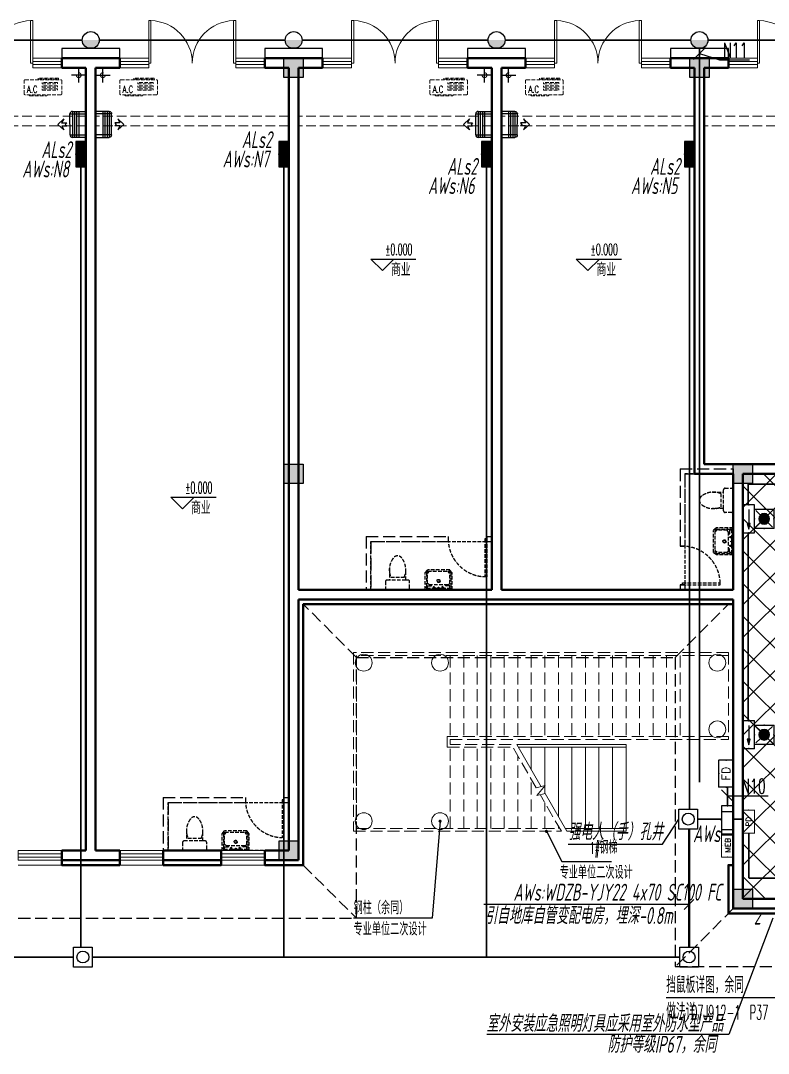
# Model space of a CAD drawing. Extents: x -24105 to 1725648, y 165513 to 982828.
# Drawn here: x 161625 to 177103, y 425255 to 446628 of the extents above; entities that cross this region are included whole.
import ezdxf
from ezdxf.enums import TextEntityAlignment as Align

# ---------------------------------------------------------------- set-up
doc = ezdxf.new("R2010")
doc.units = 0
doc.header["$LTSCALE"] = 1000
doc.header["$MEASUREMENT"] = 0
doc.linetypes.add('__DASH', pattern=[0.35, 0.25, -0.1])
doc.linetypes.add('DASH', pattern=[0.35, 0.25, -0.1])
for name, color, linetype in [('!!DIM-动力', 7, 'Continuous'), ('A-AC', 8, 'Continuous'), ('A-DI-S(箭头)', 8, 'Continuous'), ('DIM-照明', 3, 'Continuous'), ('DIM_ELEV', 8, 'Continuous'), ('DIM_LEAD', 8, 'Continuous'), ('EQUIP-照明', 3, 'Continuous'), ('EQUIP-电视', 3, 'Continuous'), ('EQUIP-箱柜', 3, 'Continuous'), ('PUB_TEXT', 8, 'Continuous'), ('S-COLU-HATCH', 8, 'Continuous'), ('S-COLU-LINE1', 8, 'Continuous'), ('WIRE-应急', 1, 'DASH'), ('WIRE-照明', 2, 'Continuous'), ('卫生间', 8, 'Continuous'), ('平面线脚', 8, 'Continuous'), ('机电标识类', 8, 'Continuous')]:
    doc.layers.add(name, color=color, linetype=linetype)
for name, color, linetype, lineweight in [('E_钢构雨棚', 8, 'Continuous', 18), ('EQUIP-消防', 3, 'Continuous', 18), ('WALL', 8, 'Continuous', 40), ('WINDOW', 8, 'Continuous', 15), ('平面-栏杆', 8, 'Continuous', 15), ('平面-看线', 8, 'Continuous', 15), ('平面-空调预留孔', 8, 'Continuous', 15), ('空调', 8, 'Continuous', 13), ('立面-普通轮廓', 8, 'Continuous', 18)]:
    doc.layers.add(name, color=color, linetype=linetype, lineweight=lineweight)
doc.layers.add('审核', color=1, linetype='Continuous', plot=False)
doc.styles.add('_TCH_DIM', font='SIMPLEX.shx', dxfattribs={"width": 0.7, "bigfont": 'GBCBIG.shx'})
doc.styles.add('_TCH_LABEL', font='simhei.ttf')
doc.styles.add('_TEL_DIM', font='SIMPLEX', dxfattribs={"width": 0.8, "height": 3.5, "bigfont": 'HZTXT'})
doc.styles.add('HZTXT', font='gbeitc.shx', dxfattribs={"width": 0.8, "height": 400, "bigfont": 'hztxt.shx'})
doc.styles.get("Standard").update_dxf_attribs({"font": 'gbenor.shx', "bigfont": 'gbcbig.shx'})

# ---------------------------------------------------------------- blocks, each defined once
blk = doc.blocks.new('QER5Y5WE3')
for p, q in [((-194, 188), (-1, 388)), ((72, 389), (-156, 153)), ((292, -73), (-90, 296)), ((321, -43), (-61, 326)), ((360, -17), (-29, 359)), ((389, 14), (0, 389)), ((72, 389), (387, 86)), ((236, 408), (404, 419)), ((326, 383), (236, 408)), ((326, 383), (253, 308)), ((297, 307), (253, 308)), ((299, 264), (297, 307)), ((372, 340), (299, 264)), ((399, 251), (372, 340)), ((399, 251), (404, 419)), ((194, -188), (-194, 188)), ((387, 86), (159, -151)), ((388, 13), (194, -188))]:
    blk.add_line(p, q)
for centre, start, end in [((36, 352), 46.0154, 136.0154), ((351, 49), 316.0154, 46.0154)]:
    blk.add_arc(centre, 51.3, start, end)
blk = doc.blocks.new('GSDFD')
at = {"layer": '机电标识类', "color": 250, "linetype": 'DASH', "ltscale": 400}
for p, q in [((14683726, 6458089), (14684026, 6458089)), ((14683876, 6457939), (14683876, 6458239))]:
    blk.add_line(p, q, dxfattribs=at)
at = {"layer": '空调', "color": 1, "linetype": 'DASH'}
blk.add_circle((14683876, 6458089), 50, dxfattribs=at)
blk = doc.blocks.new('gsergvr')
at = {"layer": '平面-空调预留孔', "linetype": 'DASH', "ltscale": 0.3}
for p, q in [((34075, 17176), (34075, 17166)), ((34085, 17156), (34438, 17156)), ((34448, 17166), (34448, 17176))]:
    blk.add_line(p, q, dxfattribs=at)
blk.add_lwpolyline([(34729, 17176), (33989, 17176, -0.414214), (33969, 17196), (33969, 17466, -0.414214), (33989, 17486), (34729, 17486, -0.414214), (34749, 17466), (34749, 17196, -0.414214)], format="xyb", close=True, dxfattribs=at)
for points in [[(34679, 17515), (34260, 17515), (34260, 17500), (34679, 17500)], [(34658, 17428), (34343, 17428), (34343, 17399), (34658, 17399)], [(34658, 17362), (34343, 17362), (34343, 17333), (34658, 17333)], [(34658, 17296), (34343, 17296), (34343, 17267), (34658, 17267)]]:
    blk.add_lwpolyline(points, close=True, dxfattribs=at)
for centre, start, end in [((34085, 17166), 180, 270), ((34438, 17166), 270, 0)]:
    blk.add_arc(centre, 10, start, end, dxfattribs=at)
at = {"layer": '平面-空调预留孔', "linetype": 'DASH', "ltscale": 0.3, "style": '_TCH_DIM', "width": 0.705882}
blk.add_text('A.C', height=146.9, dxfattribs=at).set_placement((34028, 17216))
blk = doc.blocks.new('1241241')
at = {"layer": '审核', "color": 251, "linetype": '__DASH'}
for p, q in [((1100, 2600), (0, 2600)), ((0, 2500), (0, 2600)), ((1100, 2600), (1100, 900)), ((1000, 2500), (0, 2500)), ((1000, 2500), (1000, 900)), ((1100, 900), (1000, 900)), ((1000, 100), (1000, 100)), ((1100, 100), (1000, 100)), ((1100, 100), (1000, 100)), ((1000, 100), (1000, 0)), ((1100, 100), (1000, 100)), ((1100, 0), (1000, 0)), ((1100, 100), (1100, 100)), ((1100, 100), (1100, 0))]:
    blk.add_line(p, q, dxfattribs=at)
at = {"layer": '审核', "color": 251, "linetype": '__DASH', "ltscale": 0.3}
for p, q in [((0, 2170), (0, 1730)), ((170, 2200), (30, 2200)), ((200, 2119), (200, 2170)), ((200, 1780), (200, 2119)), ((430, 2119), (200, 2119)), ((260, 2089), (260, 1810)), ((200, 1730), (200, 1780)), ((200, 1780), (430, 1780)), ((30, 1700), (170, 1700)), ((0, 1379), (350, 1379)), ((0, 819), (0, 1379)), ((349, 1351), (26, 1351)), ((26, 848), (26, 1351)), ((26, 1331), (79, 1331)), ((51, 1379), (51, 1352)), ((79, 1331), (79, 1253)), ((100, 909), (100, 1289)), ((101, 1291), (127, 1331)), ((123, 1380), (123, 1352)), ((127, 1331), (335, 1331)), ((335, 1331), (381, 1290)), ((381, 1321), (349, 1351)), ((350, 1379), (410, 1329)), ((381, 1321), (381, 878)), ((410, 869), (410, 1329)), ((26, 1010), (26, 1190)), ((26, 1100), (26, 1010)), ((84, 1248), (100, 1248)), ((26, 868), (79, 868)), ((79, 868), (79, 945)), ((84, 950), (100, 950)), ((100, 909), (127, 868)), ((127, 868), (335, 868)), ((335, 868), (381, 909)), ((381, 878), (349, 848)), ((350, 819), (410, 869)), ((1100, 900), (1000, 900)), ((0, 819), (350, 819)), ((349, 848), (26, 848)), ((51, 822), (51, 848)), ((123, 820), (123, 848)), ((270, 100), (270, 140)), ((1050, 140), (270, 140)), ((1050, 100), (270, 100)), ((1100, 100), (1000, 100)), ((1050, 100), (1050, 140))]:
    blk.add_line(p, q, dxfattribs=at)
blk.add_lwpolyline([(1000, 0), (0, 0), (0, 2500), (1000, 2500)], close=True, dxfattribs=at)
for centre, radius in [((44, 1100), 8), ((54, 1190), 15), ((182, 1100), 33.1), ((182, 1100), 24.9), ((56, 1010), 15)]:
    blk.add_circle(centre, radius, dxfattribs=at)
for centre, radius, start, end in [((30, 2170), 30, 90, 180), ((170, 2170), 30, 0, 90), ((413, 1722), 398, 53.3619, 112.5495), ((590, 1950), 110, 303.4509, 56.5491), ((30, 1730), 30, 180, 270), ((170, 1730), 30, 270, 0), ((413, 2177), 398, 247.4505, 306.6381), ((105, 1289), 5, 147.2444, 180), ((84, 1253), 5, 180, 270), ((84, 945), 5, 90, 180), ((1050, 120), 780, 90, 178.5307)]:
    blk.add_arc(centre, radius, start, end, dxfattribs=at)
blk = doc.blocks.new('12141')
at = {"layer": '审核', "color": 251, "linetype": '__DASH'}
for p, q in [((-1100, 2500), (0, 2500)), ((-1100, 2500), (-1100, 900)), ((-1000, 2400), (0, 2400)), ((-1000, 2400), (-1000, 900)), ((0, 2500), (0, 2400)), ((-1000, 900), (-1100, 900)), ((-1100, 100), (-1100, 100)), ((-1000, 100), (-1100, 100)), ((-1000, 100), (-1100, 100)), ((-1100, 100), (-1100, 0)), ((-1000, 100), (-1100, 100)), ((-1000, 0), (-1100, 0)), ((-1000, 100), (-1000, 100)), ((-1000, 100), (-1000, 0))]:
    blk.add_line(p, q, dxfattribs=at)
at = {"layer": '审核', "color": 251, "linetype": '__DASH', "ltscale": 0.3}
for p, q in [((-430, 2019), (-200, 2019)), ((-260, 1989), (-260, 1710)), ((-200, 2019), (-200, 2070)), ((-200, 1680), (-200, 2019)), ((-170, 2100), (-30, 2100)), ((0, 2070), (0, 1630)), ((-200, 1680), (-430, 1680)), ((-200, 1630), (-200, 1680)), ((-30, 1600), (-170, 1600)), ((-350, 1279), (-410, 1229)), ((-410, 769), (-410, 1229)), ((-381, 1221), (-349, 1251)), ((-335, 1231), (-381, 1190)), ((-381, 1221), (-381, 778)), ((0, 1279), (-350, 1279)), ((-349, 1251), (-26, 1251)), ((-127, 1231), (-335, 1231)), ((-101, 1191), (-127, 1231)), ((-123, 1280), (-123, 1252)), ((-100, 809), (-100, 1189)), ((-84, 1148), (-100, 1148)), ((-26, 1231), (-79, 1231)), ((-79, 1231), (-79, 1153)), ((-51, 1279), (-51, 1252)), ((-26, 748), (-26, 1251)), ((-26, 910), (-26, 1090)), ((0, 719), (0, 1279)), ((-1100, 900), (-1000, 900)), ((-26, 1000), (-26, 910)), ((-350, 719), (-410, 769)), ((-335, 768), (-381, 809)), ((-381, 778), (-349, 748)), ((0, 719), (-350, 719)), ((-349, 748), (-26, 748)), ((-127, 768), (-335, 768)), ((-100, 809), (-127, 768)), ((-123, 720), (-123, 748)), ((-84, 850), (-100, 850)), ((-79, 768), (-79, 845)), ((-26, 768), (-79, 768)), ((-51, 722), (-51, 748)), ((-1100, 100), (-1000, 100)), ((-1050, 100), (-1050, 140)), ((-1050, 140), (-270, 140)), ((-1050, 100), (-270, 100)), ((-270, 100), (-270, 140))]:
    blk.add_line(p, q, dxfattribs=at)
blk.add_lwpolyline([(-1000, 0), (0, 0), (0, 2400), (-1000, 2400)], close=True, dxfattribs=at)
for centre, radius in [((-54, 1090), 15), ((-182, 1000), 33.1), ((-182, 1000), 24.9), ((-56, 910), 15), ((-44, 1000), 8)]:
    blk.add_circle(centre, radius, dxfattribs=at)
for centre, radius, start, end in [((-590, 1850), 110, 123.4509, 236.5491), ((-413, 1622), 398, 67.4505, 126.6381), ((-170, 2070), 30, 90, 180), ((-30, 2070), 30, 0, 90), ((-413, 2077), 398, 233.3619, 292.5495), ((-170, 1630), 30, 180, 270), ((-30, 1630), 30, 270, 0), ((-105, 1189), 5, 0, 32.7556), ((-84, 1153), 5, 270, 0), ((-1050, 120), 780, 1.4693, 90), ((-84, 845), 5, 0, 90)]:
    blk.add_arc(centre, radius, start, end, dxfattribs=at)
blk = doc.blocks.new('12431231')
at = {"layer": 'S-COLU-HATCH'}
h = blk.add_hatch(color=256, dxfattribs=at)
h.dxf.hatch_style = 1
h.paths.add_polyline_path([(-25500, 17600), (-25100, 17600), (-25100, 17200), (-25500, 17200)])
h = blk.add_hatch(color=256, dxfattribs=at)
h.dxf.hatch_style = 1
h.paths.add_polyline_path([(-17100, 17600), (-16700, 17600), (-16700, 17200), (-17100, 17200)])
h = blk.add_hatch(color=256, dxfattribs=at)
h.dxf.hatch_style = 1
h.paths.add_polyline_path([(-25500, 9200), (-25100, 9200), (-25100, 8800), (-25500, 8800)])
h = blk.add_hatch(color=256, dxfattribs=at)
h.dxf.hatch_style = 1
h.paths.add_polyline_path([(-16200, 9200), (-15800, 9200), (-15800, 8800), (-16200, 8800)])
h = blk.add_hatch(color=256, dxfattribs=at)
h.dxf.hatch_style = 1
h.paths.add_polyline_path([(-25600, 1400), (-25200, 1400), (-25200, 1000), (-25600, 1000)])
h = blk.add_hatch(color=256, dxfattribs=at)
h.dxf.hatch_style = 1
h.paths.add_polyline_path([(-16200, 400), (-15800, 400), (-15800, 0), (-16200, 0)])
at = {"layer": 'S-COLU-LINE1'}
for points in [[(-25500, 17600), (-25100, 17600), (-25100, 17200), (-25500, 17200)], [(-17100, 17600), (-16700, 17600), (-16700, 17200), (-17100, 17200)], [(-25500, 9200), (-25100, 9200), (-25100, 8800), (-25500, 8800)], [(-16200, 9200), (-15800, 9200), (-15800, 8800), (-16200, 8800)], [(-25600, 1400), (-25200, 1400), (-25200, 1000), (-25600, 1000)], [(-16200, 400), (-15800, 400), (-15800, 0), (-16200, 0)]]:
    blk.add_lwpolyline(points, close=True, dxfattribs=at)
blk = doc.blocks.new('$DorLib2D$00000002')
for p, q in [((-0.5, 0), (-0.5, 0.4875)), ((-0.475, 0.4875), (-0.5, 0.4875)), ((-0.475, 0), (-0.475, 0.4875)), ((0.475, 0), (0.475, 0.4875)), ((0.475, 0.4875), (0.5, 0.4875)), ((0.5, 0), (0.5, 0.4875)), ((-0.5, 0), (-0.475, 0)), ((0.5, 0), (0.475, 0))]:
    blk.add_line(p, q)
at = {"lineweight": 13}
for centre, start, end in [((-0.4875, 0), 0, 88.53072), ((0.4875, 0), 91.46928, 180)]:
    blk.add_arc(centre, 0.4875, start, end, dxfattribs=at)
blk = doc.blocks.new('$WINLIB2D$00000001')
at = {"color": 0}
for points in [[(-0.5, 0.5), (-0.5, -0.5)], [(-0.5, 0.5), (0.5, 0.5)], [(0.5, -0.5), (0.5, 0.5)], [(0.5, 0.167), (-0.5, 0.167)], [(0.5, -0.167), (-0.5, -0.167)], [(-0.5, -0.5), (0.5, -0.5)]]:
    blk.add_lwpolyline(points, dxfattribs=at)
blk = doc.blocks.new('ASDASFDAHHH')
at = {"layer": '立面-普通轮廓'}
h = blk.add_hatch(dxfattribs=at)
h.set_pattern_fill('ANSI37', color=8, scale=300)
h.set_pattern_definition([(45, (0, 0), (-336.7596, 336.7596), []), (135, (0, 0), (-336.7596, -336.7596), [])])
h.paths.add_polyline_path([(1523007.9, 1146456.1), (1538807.9, 1146456.1), (1538807.9, 1137656.1), (1523007.9, 1137656.1)])
at = {"layer": 'A-DI-S(箭头)', "color": 8}
blk.add_lwpolyline([(1520587.9, 1139956.1, 0, 0, 0), (1519147.9, 1139956.1, 64, 0, 0), (1518907.9, 1139956.1, 0, 0, 0)], format="xyseb", dxfattribs=at)
at = {"layer": 'DIM_ELEV', "color": 8}
for p, q in [((1515544.9, 1150659.4), (1515304.9, 1150899.4)), ((1515304.9, 1150899.4), (1516240.2, 1150899.4)), ((1515544.9, 1150659.4), (1515784.9, 1150899.4)), ((1519798.7, 1150659.4), (1519558.7, 1150899.4)), ((1519558.7, 1150899.4), (1520494, 1150899.4)), ((1519798.7, 1150659.4), (1520038.7, 1150899.4)), ((1511405.2, 1145730.6), (1511165.2, 1145970.6)), ((1511165.2, 1145970.6), (1512100.5, 1145970.6)), ((1511405.2, 1145730.6), (1511645.2, 1145970.6))]:
    blk.add_line(p, q, dxfattribs=at)
at = {"layer": 'DIM_LEAD', "color": 8}
for p, q in [((1516737.9, 1139266.1), (1516575, 1137260.9)), ((1518940.4, 1139056.1), (1519258.7, 1138433.3)), ((1519258.7, 1138433.3), (1520290.8, 1138433.3)), ((1516575, 1137260.9), (1514948.6, 1137260.9)), ((1524277, 1135609.3), (1521421.6, 1135609.3))]:
    blk.add_line(p, q, dxfattribs=at)
at = {"layer": 'DIM_LEAD', "color": 8, "const_width": 32}
for points in [[(1516739.2, 1139282.1, 1), (1516736.7, 1139250.2, 1)], [(1518933.1, 1139070.4, 1), (1518947.7, 1139041.9, 1)]]:
    blk.add_lwpolyline(points, format="xyb", close=True, dxfattribs=at)
at = {"layer": 'E_钢构雨棚', "color": 8}
for centre in [(1515157.9, 1142546.1), (1516737.9, 1142546.1), (1522477.9, 1142546.1), (1522477.9, 1141166.1), (1515157.9, 1139266.1), (1516737.9, 1139266.1)]:
    blk.add_circle(centre, 175, dxfattribs=at)
at = {"layer": 'WALL', "color": 8}
for p, q in [((1509507.9, 1155056.1), (1508907.9, 1155056.1)), ((1508907.9, 1155056.1), (1508907.9, 1154856.1)), ((1510107.9, 1155056.1), (1509507.9, 1155056.1)), ((1510107.9, 1154856.1), (1510107.9, 1155056.1)), ((1513707.9, 1155056.1), (1513107.9, 1155056.1)), ((1513107.9, 1155056.1), (1513107.9, 1154856.1)), ((1514307.9, 1155056.1), (1513707.9, 1155056.1)), ((1514307.9, 1154856.1), (1514307.9, 1155056.1)), ((1517907.9, 1155056.1), (1517307.9, 1155056.1)), ((1517307.9, 1155056.1), (1517307.9, 1154856.1)), ((1518507.9, 1155056.1), (1517907.9, 1155056.1)), ((1518507.9, 1154856.1), (1518507.9, 1155056.1)), ((1522107.9, 1155056.1), (1521507.9, 1155056.1)), ((1521507.9, 1155056.1), (1521507.9, 1154856.1)), ((1522707.9, 1155056.1), (1522107.9, 1155056.1)), ((1522707.9, 1154856.1), (1522707.9, 1155056.1)), ((1508907.9, 1154856.1), (1509407.9, 1154856.1)), ((1509407.9, 1138656.1), (1509407.9, 1154856.1)), ((1509607.9, 1138656.1), (1509607.9, 1154856.1)), ((1509607.9, 1154856.1), (1510107.9, 1154856.1)), ((1513107.9, 1154856.1), (1513607.9, 1154856.1)), ((1513607.9, 1143956.1), (1513607.9, 1154856.1)), ((1513807.9, 1154856.1), (1514307.9, 1154856.1)), ((1513807.9, 1144056.1), (1513807.9, 1154856.1)), ((1517307.9, 1154856.1), (1517807.9, 1154856.1)), ((1517807.9, 1144056.1), (1517807.9, 1154856.1)), ((1518007.9, 1154856.1), (1518507.9, 1154856.1)), ((1518007.9, 1144056.1), (1518007.9, 1154856.1)), ((1521507.9, 1154856.1), (1522007.9, 1154856.1)), ((1522007.9, 1146456.1), (1522007.9, 1154856.1)), ((1522207.9, 1154856.1), (1522707.9, 1154856.1)), ((1522207.9, 1146656.1), (1522207.9, 1154856.1)), ((1522207.9, 1146656.1), (1522907.9, 1146656.1)), ((1522907.9, 1146656.1), (1526207.9, 1146656.1)), ((1522007.9, 1146456.1), (1522807.9, 1146456.1)), ((1522807.9, 1144056.1), (1522807.9, 1146456.1)), ((1523007.9, 1146456.1), (1526307.9, 1146456.1)), ((1523007.9, 1143956.1), (1523007.9, 1146456.1)), ((1513607.9, 1138656.1), (1513607.9, 1143956.1)), ((1513807.9, 1144056.1), (1517807.9, 1144056.1)), ((1513807.9, 1138456.1), (1513807.9, 1143856.1)), ((1513807.9, 1143856.1), (1517907.9, 1143856.1)), ((1517907.9, 1143856.1), (1522807.9, 1143856.1)), ((1518007.9, 1144056.1), (1522807.9, 1144056.1)), ((1522807.9, 1137456.1), (1522807.9, 1143856.1)), ((1523007.9, 1137656.1), (1523007.9, 1143956.1)), ((1509407.9, 1138656.1), (1508907.9, 1138656.1)), ((1508907.9, 1138656.1), (1508907.9, 1138456.1)), ((1510107.9, 1138656.1), (1509607.9, 1138656.1)), ((1510107.9, 1138456.1), (1510107.9, 1138656.1)), ((1512207.9, 1138656.1), (1511007.9, 1138656.1)), ((1511007.9, 1138656.1), (1511007.9, 1138456.1)), ((1512207.9, 1138456.1), (1512207.9, 1138656.1)), ((1513607.9, 1138656.1), (1513107.9, 1138656.1)), ((1513107.9, 1138656.1), (1513107.9, 1138456.1)), ((1508907.9, 1138456.1), (1509507.9, 1138456.1)), ((1509507.9, 1138456.1), (1510107.9, 1138456.1)), ((1511007.9, 1138456.1), (1512207.9, 1138456.1)), ((1513107.9, 1138456.1), (1513807.9, 1138456.1)), ((1524207.9, 1137656.1), (1523007.9, 1137656.1)), ((1522807.9, 1137456.1), (1524207.9, 1137456.1))]:
    blk.add_line(p, q, dxfattribs=at)
for points in [[(1522807.9, 1143856.1), (1522807.9, 1143756.1), (1513907.9, 1143756.1), (1513907.9, 1138356.1), (1513107.9, 1138356.1), (1513107.9, 1138456.1)], [(1508907.9, 1138456.1), (1508907.9, 1138356.1), (1510107.9, 1138356.1), (1510107.9, 1138456.1)], [(1511007.9, 1138456.1), (1511007.9, 1138356.1), (1512207.9, 1138356.1), (1512207.9, 1138456.1)], [(1523707.9, 1137456.1), (1523707.9, 1137356.1), (1522707.9, 1137356.1), (1522707.9, 1138356.1), (1522807.9, 1138356.1)]]:
    blk.add_lwpolyline(points, dxfattribs=at)
at = {"layer": '卫生间', "color": 8, "linetype": 'DASH'}
for points in [[(1484007.9, 1152756.1), (1482807.9, 1152756.1), (1482807.9, 1137256.1), (1515007.9, 1137256.1), (1515007.9, 1142656.1), (1521607.9, 1142656.1), (1521607.9, 1136256.1), (1523707.9, 1136256.1)], [(1515007.9, 1142656.1), (1513907.9, 1143756.1)], [(1521607.9, 1142656.1), (1522707.9, 1143756.1)], [(1513907.9, 1138356.1), (1515007.9, 1137256.1)], [(1522807.9, 1137456.1), (1521607.9, 1136256.1)]]:
    blk.add_lwpolyline(points, dxfattribs=at)
at = {"layer": '平面-栏杆', "color": 8, "linetype": '__DASH'}
for p, q in [((1516947.9, 1142696.1), (1516947.9, 1141016.1)), ((1517227.9, 1142696.1), (1517227.9, 1141016.1)), ((1517507.9, 1142696.1), (1517507.9, 1141016.1)), ((1517787.9, 1142696.1), (1517787.9, 1141016.1)), ((1518067.9, 1142696.1), (1518067.9, 1141016.1)), ((1518347.9, 1142696.1), (1518347.9, 1141016.1)), ((1518627.9, 1142696.1), (1518627.9, 1141016.1)), ((1518907.9, 1142696.1), (1518907.9, 1141016.1)), ((1519187.9, 1142696.1), (1519187.9, 1141016.1)), ((1519467.9, 1142696.1), (1519467.9, 1141016.1)), ((1519747.9, 1142696.1), (1519747.9, 1141016.1)), ((1520027.9, 1142696.1), (1520027.9, 1141016.1)), ((1520307.9, 1142696.1), (1520307.9, 1141016.1)), ((1520587.9, 1142696.1), (1520587.9, 1141016.1)), ((1520867.9, 1142696.1), (1520867.9, 1141016.1)), ((1521147.9, 1142696.1), (1521147.9, 1141016.1)), ((1521427.9, 1142696.1), (1521427.9, 1141016.1)), ((1521707.9, 1142696.1), (1521707.9, 1141016.1)), ((1516947.9, 1139116.1), (1516947.9, 1140796.1)), ((1517227.9, 1139116.1), (1517227.9, 1140796.1)), ((1517507.9, 1139116.1), (1517507.9, 1140796.1)), ((1517787.9, 1139116.1), (1517787.9, 1140796.1)), ((1518067.9, 1139116.1), (1518067.9, 1140796.1)), ((1518731.2, 1139953.3), (1518209.9, 1140856.1)), ((1518347.9, 1139116.1), (1518347.9, 1140617.1)), ((1518627.9, 1139116.1), (1518627.9, 1140132.1)), ((1519249.2, 1139056.1), (1518811.1, 1139814.9)), ((1518907.9, 1139116.1), (1518907.9, 1139647.1)), ((1519187.9, 1139116.1), (1519187.9, 1139162.2))]:
    blk.add_line(p, q, dxfattribs=at)
at = {"layer": '平面-栏杆', "color": 8}
for p, q in [((1518831.2, 1139980.1), (1518325.4, 1140856.1)), ((1518627.9, 1140332.1), (1518627.9, 1140796.1)), ((1518907.9, 1139840.9), (1518907.9, 1140796.1)), ((1519187.9, 1139362.2), (1519187.9, 1140796.1)), ((1519467.9, 1139116.1), (1519467.9, 1140796.1)), ((1519747.9, 1139116.1), (1519747.9, 1140796.1)), ((1520027.9, 1139116.1), (1520027.9, 1140796.1)), ((1520307.9, 1139116.1), (1520307.9, 1140796.1)), ((1520587.9, 1139056.1), (1520587.9, 1140856.1)), ((1518911.6, 1140001.6), (1518731.2, 1139953.3)), ((1518738.7, 1139795.6), (1518911.6, 1140001.6)), ((1518911.1, 1139841.7), (1518738.7, 1139795.6)), ((1519364.6, 1139056.1), (1518911.1, 1139841.7))]:
    blk.add_line(p, q, dxfattribs=at)
at = {"layer": '平面-栏杆', "color": 8, "linetype": '__DASH'}
for points in [[(1522707.9, 1142756.1), (1514947.9, 1142756.1), (1514947.9, 1139056.1), (1519249.2, 1139056.1)], [(1522707.9, 1142696.1), (1515007.9, 1142696.1), (1515007.9, 1139116.1), (1519214.5, 1139116.1)], [(1522707.9, 1142756.1), (1522707.9, 1140956.1)], [(1518209.9, 1140856.1), (1516947.9, 1140856.1), (1516947.9, 1140956.1), (1522707.9, 1140956.1), (1522707.9, 1141016.1), (1516887.9, 1141016.1), (1516887.9, 1140856.1), (1516887.9, 1140796.1), (1518244.6, 1140796.1)]]:
    blk.add_lwpolyline(points, dxfattribs=at)
at = {"layer": '平面-栏杆', "color": 8}
for points in [[(1520587.9, 1140856.1), (1518325.4, 1140856.1)], [(1518360, 1140796.1), (1520587.9, 1140796.1)], [(1519330, 1139116.1), (1520587.9, 1139116.1)], [(1519364.6, 1139056.1), (1520587.9, 1139056.1)]]:
    blk.add_lwpolyline(points, dxfattribs=at)
at = {"layer": '平面-看线', "color": 8, "linetype": 'DASH', "ltscale": 0.8}
for points in [[(1509407.9, 1153856.6), (1505207.9, 1153856.6)], [(1513607.9, 1153856.6), (1509607.9, 1153856.6)], [(1517807.9, 1153856.6), (1513807.9, 1153856.6)], [(1522007.9, 1153856.6), (1518007.9, 1153856.6)], [(1526207.9, 1153856.6), (1522207.9, 1153856.6)], [(1509407.9, 1153656.6), (1505207.9, 1153656.6)], [(1513607.9, 1153656.6), (1509607.9, 1153656.6)], [(1517807.9, 1153656.6), (1513807.9, 1153656.6)], [(1522007.9, 1153656.6), (1518007.9, 1153656.6)], [(1526207.9, 1153656.6), (1522207.9, 1153656.6)]]:
    blk.add_lwpolyline(points, dxfattribs=at)
at = {"layer": '平面-看线', "color": 8}
for points in [[(1508007.9, 1138356.1), (1508907.9, 1138356.1)], [(1510107.9, 1138356.1), (1511007.9, 1138356.1)], [(1512207.9, 1138356.1), (1513107.9, 1138356.1)]]:
    blk.add_lwpolyline(points, dxfattribs=at)
at = {"layer": '平面线脚', "color": 8}
for points in [[(1510107.9, 1155056.1), (1510107.9, 1155256.1), (1508907.9, 1155256.1), (1508907.9, 1155056.1)], [(1514307.9, 1155056.1), (1514307.9, 1155256.1), (1513107.9, 1155256.1), (1513107.9, 1155056.1)], [(1518507.9, 1155056.1), (1518507.9, 1155256.1), (1517307.9, 1155256.1), (1517307.9, 1155056.1)], [(1522707.9, 1155056.1), (1522707.9, 1155256.1), (1521507.9, 1155256.1), (1521507.9, 1155056.1)]]:
    blk.add_lwpolyline(points, dxfattribs=at)
at = {"color": 8, "xscale": -1}
for p in [(16193134.6, -5303383.8), (16201534.6, -5303383.8)]:
    blk.add_blockref('GSDFD', p, dxfattribs=at)
at = {"color": 8}
for name, p in [('GSDFD', (-13174118.7, -5303383.8)), ('GSDFD', (-13165718.7, -5303383.8)), ('12141', (1522807.9, 1144056.1))]:
    blk.add_blockref(name, p, dxfattribs=at)
at = {"color": 8, "rotation": 90}
for p in [(1517807.9, 1144056.1), (1513607.9, 1138656.1)]:
    blk.add_blockref('1241241', p, dxfattribs=at)
at = {"layer": 'A-AC', "color": 8, "linetype": 'ByBlock', "rotation": 133.9846063388433}
for p in [(1509407.9, 1153686.1), (1517807.9, 1153686.1)]:
    blk.add_blockref('QER5Y5WE3', p, dxfattribs=at)
at = {"layer": 'A-AC', "color": 8, "linetype": 'ByBlock', "xscale": -1, "rotation": 226.0153936611567}
for p in [(1509607.9, 1153686.1), (1518007.9, 1153686.1)]:
    blk.add_blockref('QER5Y5WE3', p, dxfattribs=at)
at = {"layer": 'S-COLU-LINE1', "color": 8}
blk.add_blockref('12431231', (1539007.9, 1137456.1), dxfattribs=at)
at = {"layer": 'WINDOW', "color": 8}
for name, p, xscale, yscale, zscale in [('$DorLib2D$00000002', (1507407.9, 1154956.1), 1800, 1800, 1800), ('$DorLib2D$00000002', (1515807.9, 1154956.1), 1800, 1800, 1800), ('$DorLib2D$00000002', (1520007.9, 1154956.1), 1800, 1800, 1800), ('$WINLIB2D$00000001', (1508607.9, 1154956.1), 600, -200, 600), ('$WINLIB2D$00000001', (1514607.9, 1154956.1), 600, -200, 600), ('$WINLIB2D$00000001', (1517007.9, 1154956.1), 600, -200, 600), ('$WINLIB2D$00000001', (1518807.9, 1154956.1), 600, -200, 600), ('$WINLIB2D$00000001', (1521207.9, 1154956.1), 600, -200, 600), ('$WINLIB2D$00000001', (1508457.9, 1138556.1), 900, 200, 900), ('$WINLIB2D$00000001', (1510557.9, 1138556.1), 900, 200, 900), ('$WINLIB2D$00000001', (1512657.9, 1138556.1), 900, 200, 900)]:
    blk.add_blockref(name, p, dxfattribs=dict(at, xscale=xscale, yscale=yscale, zscale=zscale))
for name, p, xscale, yscale, zscale, rotation in [('$DorLib2D$00000002', (1511607.9, 1154956.1), 1800, 1800, 1800, 3.176241243494985e-12), ('$DorLib2D$00000002', (1524207.9, 1154956.1), 1800, 1800, 1800, 3.176241243486709e-12), ('$WINLIB2D$00000001', (1510407.9, 1154956.1), 600, -200, 600, 3.176241243494985e-12), ('$WINLIB2D$00000001', (1512807.9, 1154956.1), 600, -200, 600, 3.176241243494985e-12), ('$WINLIB2D$00000001', (1523007.9, 1154956.1), 600, -200, 600, 3.176241243486709e-12)]:
    blk.add_blockref(name, p, dxfattribs=dict(at, xscale=xscale, yscale=yscale, zscale=zscale, rotation=rotation))
at = {"layer": '平面-空调预留孔', "color": 8}
for p in [(1474159.4, 1137124.9), (1476139.4, 1137124.9), (1482559.4, 1137124.9), (1484539.4, 1137124.9)]:
    blk.add_blockref('gsergvr', p, dxfattribs=at)
at = {"layer": 'PUB_TEXT', "color": 8, "style": '_TCH_DIM'}
for s, height, width, p in [('%%P0.000', 238, 0.494118, (1515600.2, 1150979.5)), ('%%P0.000', 238, 0.494118, (1519854, 1150979.5)), ('%%P0.000', 238, 0.494118, (1511460.5, 1146050.6)), ('1#', 238, 0.494118, (1519840.4, 1138592.7)), ('钢梯', 270.07, 0.7, (1520036.4, 1138592.7)), ('专业单位二次设计', 270.07, 0.7, (1519214.9, 1138073.2)), ('钢柱（余同）', 270.07, 0.7, (1514948.6, 1137341)), ('专业单位二次设计', 270.07, 0.7, (1514948.6, 1136900.9)), ('挡鼠板详图，余同', 337.59, 0.7, (1521421.6, 1135709.4)), ('做法详', 337.59, 0.7, (1521421.6, 1135159.2)), ('07J912-1', 297.5, 0.494118, (1521937.6, 1135159.2)), ('P37', 297.5, 0.494118, (1523148.6, 1135159.2))]:
    blk.add_text(s, height=height, dxfattribs=dict(at, width=width)).set_placement(p)
at = {"layer": 'PUB_TEXT', "color": 8}
for p in [(1515724, 1150547.7), (1519977.9, 1150547.7), (1511584.4, 1145618.9)]:
    blk.add_text('商业', height=270.07, dxfattribs=at).set_placement(p)
blk = doc.blocks.new('$equip$00002389')
for p, q in [((-0.65, 0.65), (-0.65, 0)), ((0.65, 0.65), (-0.65, 0.65)), ((0.65, 0), (0.65, 0.65)), ((-0.65, 0), (0.65, 0))]:
    blk.add_line(p, q)
at = {"const_width": 0.05}
blk.add_lwpolyline([(-0.65, 0.65), (0.65, 0.65), (0.65, 0), (-0.65, 0), (-0.65, 0.65), (0.65, 0.65)], dxfattribs=at)
for p in [(0, 0.65), (-0.65, 0.325), (0, 0), (0.65, 0.325)]:
    blk.add_point(p)
at = {"color": 7, "style": '_TEL_DIM'}
blk.add_attdef('$TEXT$', text='', height=0.3, dxfattribs=at).set_placement((0.006, 0.343), align=Align.MIDDLE_CENTER)
at = {"color": 7, "style": '_TEL_DIM', "flags": 1}
blk.add_attdef('A', text='', height=0.00002, dxfattribs=at).set_placement((0, 0), align=Align.MIDDLE_CENTER)
blk = doc.blocks.new('$equip$00001428')
for p, q in [((0.75, 0.6), (-0.75, 0.6)), ((-0.75, 0.6), (-0.75, 0)), ((-0.469, 0.6), (-0.469, 0)), ((0.469, 0.6), (0.469, 0)), ((0.75, 0), (0.75, 0.6)), ((-0.75, 0), (0.75, 0))]:
    blk.add_line(p, q)
for p in [(0, 0.6), (-0.75, 0.3), (0, 0), (0.75, 0.3)]:
    blk.add_point(p)
at = {"style": '_TCH_LABEL', "flags": 9}
blk.add_attdef('A', (0, 0), '', height=0.00002, dxfattribs=at)
blk = doc.blocks.new('dfgdsgsdg')
at = {"layer": '!!DIM-动力'}
blk.add_lwpolyline([(1783913, 547079), (1784300, 547079), (1784300, 546668), (1783913, 546668)], close=True, dxfattribs=at)
blk.add_circle((1784105, 546875), 124, dxfattribs=at)
blk = doc.blocks.new('$equip$00003033')
for p, q in [((0.65, 0.7), (-0.65, 0.7)), ((-0.65, 0.7), (-0.65, 0)), ((0.65, 0.7), (0.65, 0)), ((-0.65, 0), (0.65, 0))]:
    blk.add_line(p, q)
at = {"const_width": 0.05}
blk.add_lwpolyline([(-0.65, 0.7), (-0.65, 0), (0.65, 0), (0.65, 0.7), (-0.65, 0.7), (-0.65, 0)], dxfattribs=at)
for p in [(0, 0.7), (-0.65, 0.35), (0, 0), (0.65, 0.35)]:
    blk.add_point(p)
at = {"color": 7, "style": '_TEL_DIM'}
blk.add_attdef('$TEXT$', text='', height=0.4, dxfattribs=at).set_placement((0, 0.35), align=Align.MIDDLE_CENTER)
at = {"color": 7, "style": '_TEL_DIM', "flags": 1}
for tag in ['A', 'REMARK']:
    blk.add_attdef(tag, text='', height=0.00002, dxfattribs=at).set_placement((0, 0), align=Align.MIDDLE_CENTER)
blk = doc.blocks.new('*X136')
at = {"color": 0}
for p, q in [((-250, 33), (-83, 200)), ((-250, 68), (-118, 200)), ((-250, 104), (-154, 200)), ((-250, 139), (-189, 200)), ((-250, 174), (-224, 200)), ((-247, 0), (-47, 200)), ((-212, 0), (-12, 200)), ((-177, 0), (23, 200)), ((-141, 0), (59, 200)), ((-106, 0), (94, 200)), ((-71, 0), (129, 200)), ((-35, 0), (165, 200)), ((0, 0), (200, 200)), ((35, 0), (235, 200)), ((71, 0), (250, 179)), ((106, 0), (250, 144)), ((141, 0), (250, 109)), ((177, 0), (250, 73)), ((212, 0), (250, 38)), ((247, 0), (250, 3))]:
    blk.add_line(p, q, dxfattribs=at)
blk = doc.blocks.new('$equip$00001421')
for p, q in [((0.75, 0.6), (-0.75, 0.6)), ((-0.75, 0.6), (-0.75, 0)), ((-0.75, 0), (0.75, 0)), ((0.75, 0), (0.75, 0.6))]:
    blk.add_line(p, q)
at = {"const_width": 0.6}
blk.add_lwpolyline([(-0.75, 0.3), (0.75, 0.3)], dxfattribs=at)
for p in [(-0.75, 0.3), (0, 0.6), (0, 0), (0.75, 0.3)]:
    blk.add_point(p)
at = {"xscale": 0.00300000000061118, "yscale": 0.00300000000061118, "zscale": 0.00300000000061118}
blk.add_blockref('*X136', (0, 0), dxfattribs=at)
at = {"style": '_TCH_LABEL', "flags": 9}
blk.add_attdef('A', (0, 0), '', height=0.00002, dxfattribs=at)
blk = doc.blocks.new('$equip$00001151')
blk.add_circle((0, 0.5), 0.5)
for points in [[(0.433, 0.25), (-0.433, 0.25), (0.5, 0.5), (-0.5, 0.5)], [(0.25, 0.067), (-0.25, 0.067), (0.433, 0.25), (-0.433, 0.25)], [(0, 0), (0, 0), (0.25, 0.067), (-0.25, 0.067)]]:
    blk.add_solid(points)
at = {"flags": 9}
blk.add_attdef('A', (0, 0), '', height=0.00002, dxfattribs=at)
blk = doc.blocks.new('$equip$00002540')
blk.add_hatch(color=256).paths.add_polyline_path([(0.24, 0.372), (0.24, 0.228), (0.528, 0.3)])
for p, q in [((-0.72, 0.6), (-0.72, 0)), ((0.72, 0.6), (-0.72, 0.6)), ((0.72, 0), (0.72, 0.6)), ((-0.72, 0), (0.72, 0)), ((0.24, 0.372), (0.24, 0.228)), ((0.528, 0.3), (0.24, 0.372)), ((0.24, 0.228), (0.528, 0.3))]:
    blk.add_line(p, q)
at = {"color": 7}
blk.add_line((-0.48, 0.3), (0.48, 0.3), dxfattribs=at)
at = {"const_width": 0.04}
blk.add_lwpolyline([(-0.72, 0.6), (-0.72, 0), (0.72, 0), (0.72, 0.6), (-0.72, 0.6), (-0.72, 0)], dxfattribs=at)
for p in [(0, 0.6), (-0.72, 0.3), (0, 0), (0.72, 0.3)]:
    blk.add_point(p)
at = {"color": 7, "style": '_TEL_DIM', "flags": 1}
blk.add_attdef('A', text='', height=0.00002, dxfattribs=at).set_placement((0, 0), align=Align.MIDDLE_CENTER)
blk = doc.blocks.new('$equip$00002604')
blk.add_hatch(color=256).paths.add_polyline_path([(0.275, 0.5, 1), (-0.274, 0.5, 1)])
for p, q in [((-0.429, 0.929), (-0.194, 0.694)), ((0.194, 0.694), (0.429, 0.929)), ((-0.429, 0.071), (-0.194, 0.306)), ((0.194, 0.306), (0.429, 0.071))]:
    blk.add_line(p, q)
at = {"const_width": 0.04}
blk.add_lwpolyline([(-0.5, 1), (-0.5, 0), (0.5, 0), (0.5, 1), (-0.5, 1), (-0.5, 0)], dxfattribs=at)
blk.add_lwpolyline([(-0.5, 1), (-0.5, 0), (0.5, 0), (0.5, 1)], close=True)
blk.add_circle((0, 0.5), 0.275)
for p in [(0, 1), (-0.5, 0.5), (0, 0), (0.5, 0.5)]:
    blk.add_point(p)
at = {"color": 7, "style": '_TEL_DIM', "flags": 1}
blk.add_attdef('A', text='', height=0.000025, dxfattribs=at).set_placement((0, 0), align=Align.MIDDLE_CENTER)

msp = doc.modelspace()

# ---------------------------------------------------------------- linework, layer by layer
at = {"layer": '!!DIM-动力', "color": 2}
for p, q in [((174915, 429582), (175250, 430102)), ((172962, 429582), (174915, 429582)), ((175463, 428337), (171212, 428337)), ((175363, 428234), (175564, 428441))]:
    msp.add_line(p, q, dxfattribs=at)
at = {"color": 2}
for p, q in [((177199, 428050), (176283, 425643)), ((176283, 425643), (171275, 425643))]:
    msp.add_line(p, q, dxfattribs=at)
at = {"layer": 'DIM-照明'}
for p, q in [((175801, 446069), (175554, 445821)), ((176381, 430461), (176134, 430708))]:
    msp.add_line(p, q, dxfattribs=at)
for points in [[(175677, 445945), (176091, 445817)], [(176091, 445817), (176716, 445817)], [(176257, 430585), (176465, 430585)], [(176465, 430585), (177100, 430585)]]:
    msp.add_lwpolyline(points, dxfattribs=at)
at = {"layer": 'WIRE-应急', "const_width": 35}
for points in [[(180448, 437038), (176684, 437038)], [(176684, 437038), (176684, 436606)], [(176684, 436030), (176684, 432138)], [(176697, 429810), (176697, 428882)], [(176697, 428882), (178677, 428882)]]:
    msp.add_lwpolyline(points, dxfattribs=at)
at = {"layer": 'WIRE-照明'}
for points, const_width in [([(162902, 446225), (159102, 446225)], 35), ([(167102, 446225), (163252, 446225)], 35), ([(171302, 446225), (167452, 446225)], 35), ([(175502, 446225), (171652, 446225)], 35), ([(175677, 430862), (175677, 446074)], 35), ([(179702, 446225), (175852, 446225)], 35), ([(162870, 427453), (162870, 443601)], 35), ([(167072, 443601), (167072, 427247)], 35), ([(171272, 443601), (171272, 427247)], 35), ([(175469, 443601), (175469, 430307)], 35), ([(176257, 430376), (176257, 430768)], 35), ([(175640, 430101), (176137, 430101)], 35), ([(176577, 430101), (176377, 430101)], 35), ([(175463, 429896), (175463, 427453)], 50), ([(150682, 427247), (162721, 427247)], 35), ([(163109, 427247), (175270, 427247)], 35)]:
    msp.add_lwpolyline(points, dxfattribs=dict(at, const_width=const_width))

# ---------------------------------------------------------------- block references
at = {"layer": '!!DIM-动力'}
for p in [(-1608660, -116772), (-1621191, -119626), (-1608643, -119626)]:
    msp.add_blockref('dfgdsgsdg', p, dxfattribs=at)
at = {"layer": 'EQUIP-消防', "color": 7}
ref = msp.add_blockref('$equip$00002389', (176817, 430050), dxfattribs=dict(at, xscale=-369.2307691248134, yscale=369.2307691245509, zscale=369.2307691249481, rotation=90))
ref.add_attrib('$TEXT$', 'PD', dxfattribs={"layer": '0', "color": 7, "height": 110.8, "rotation": 90, "style": '_TEL_DIM'}).set_placement((176691, 430048), align=Align.MIDDLE_CENTER)
ref = msp.add_blockref('$equip$00002389', (176137, 429557), dxfattribs=dict(at, xscale=-369.2307691248134, yscale=369.2307691248134, zscale=369.2307691249481, rotation=269.9999999999445))
ref.add_attrib('$TEXT$', 'MEB', dxfattribs={"layer": '0', "color": 7, "height": 110.8, "rotation": 90, "style": '_TEL_DIM'}).set_placement((176264, 429559), align=Align.MIDDLE_CENTER)
at = {"layer": 'EQUIP-照明', "xscale": 350, "yscale": 350, "zscale": 350}
for p in [(163077, 446050), (167277, 446050), (171477, 446050), (175677, 446050)]:
    msp.add_blockref('$equip$00001151', p, dxfattribs=at)
at = {"layer": 'EQUIP-照明', "yscale": 400, "zscale": 400}
for name, p, xscale, rotation in [('$equip$00002540', (176577, 436318), 400, 270.0000134205059), ('$equip$00002604', (176817, 436318), -400, 270.0000134205051), ('$equip$00002540', (176577, 431850), 400, 270.0000134205059), ('$equip$00002604', (176817, 431850), -400, 270.0000134205051)]:
    msp.add_blockref(name, p, dxfattribs=dict(at, xscale=xscale, rotation=rotation))
at = {"layer": 'EQUIP-电视', "lineweight": 50}
ref = msp.add_blockref('$equip$00003033', (176077, 431046), dxfattribs=dict(at, xscale=-428.5714285732247, yscale=428.5714285731671, zscale=428.5714285732105, rotation=270))
ref.add_attrib('$TEXT$', 'FD', dxfattribs={"layer": '0', "color": 7, "height": 171.4, "rotation": 90, "style": '_TEL_DIM'}).set_placement((176227, 431046), align=Align.MIDDLE_CENTER)
at = {"layer": 'EQUIP-箱柜'}
for name, p, xscale, yscale, zscale, rotation in [('$equip$00001421', (162977, 443863), 350, 350, 350, 90), ('$equip$00001421', (167177, 443863), 350, 350, 350, 90), ('$equip$00001421', (171377, 443863), 350, 350, 350, 90), ('$equip$00001421', (175577, 443863), 350, 350, 350, 90), ('$equip$00001428', (176377, 430076), 400, 400, 400, 90.00000000003918)]:
    msp.add_blockref(name, p, dxfattribs=dict(at, xscale=xscale, yscale=yscale, zscale=zscale, rotation=rotation))
at = {"layer": 'WALL'}
msp.add_blockref('ASDASFDAHHH', (-1346431, -709206), dxfattribs=at)

# ---------------------------------------------------------------- texts
at = {"layer": 'DIM-照明', "color": 7}
for s, height, style, width, p in [('N11', 300, '_TEL_DIM', 0.64, (176166, 445867)), ('ALs2', 350, 'HZTXT', 0.7, (166203, 443990)), ('ALs2', 350, 'HZTXT', 0.7, (162054, 443783)), ('ALs2', 350, 'HZTXT', 0.7, (170454, 443437)), ('ALs2', 350, 'HZTXT', 0.7, (174654, 443437)), ('N10', 300, '_TEL_DIM', 0.64, (176540, 430635)), ('强电人（手）孔井', 350, 'HZTXT', 0.7, (172962, 429667, 0)), ('AWs', 350, 'HZTXT', 0.7, (175546, 429625)), ('AWs:WDZB-YJY22 4x70 SC100 FC', 350, 'HZTXT', 0.7, (171827, 428415)), ('引自地库自管变配电房，埋深-0.8m', 350, 'HZTXT', 0.7, (171238, 427932)), ('z', 350, 'HZTXT', 0.7, (176805, 427919)), ('室外安装应急照明灯具应采用室外防水型产品', 350, 'HZTXT', 0.7, (171267, 425699)), ('防护等级IP67，余同', 350, 'HZTXT', 0.7, (173772, 425267))]:
    msp.add_text(s, height=height, dxfattribs=dict(at, style=style, width=width)).set_placement(p)
at = {"layer": 'DIM-照明', "style": 'HZTXT', "width": 0.7}
for s, p in [('AWs:N7', (165807, 443590)), ('AWs:N8', (161659, 443383)), ('AWs:N6', (170059, 443038)), ('AWs:N5', (174259, 443038))]:
    msp.add_text(s, height=350, dxfattribs=at).set_placement(p)

doc.saveas('drawing.dxf')
